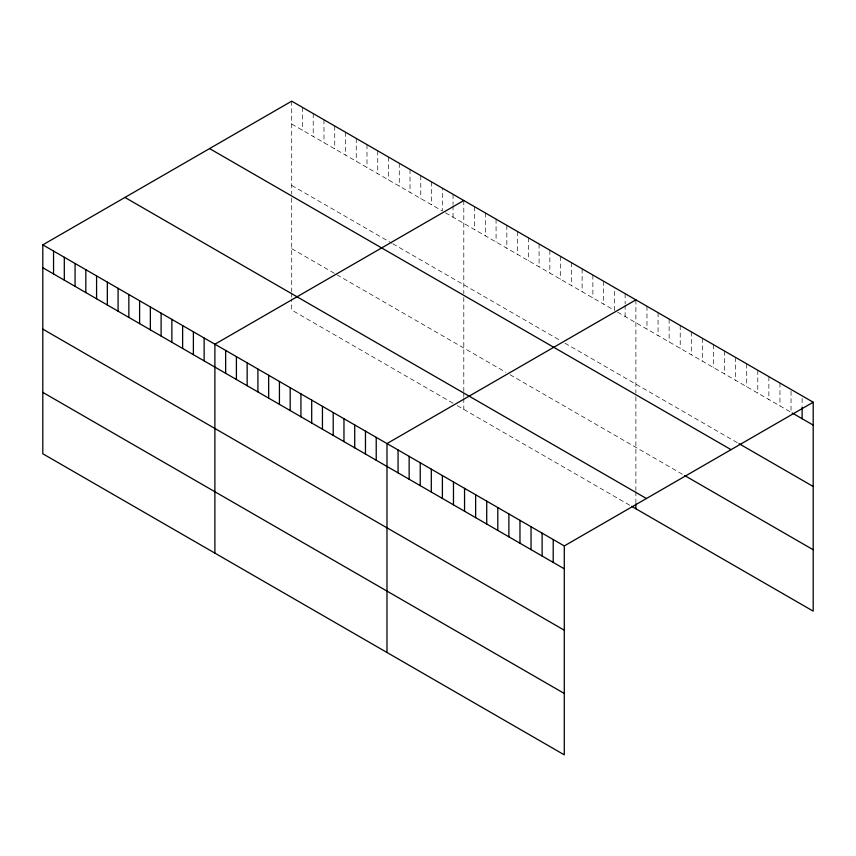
<?xml version="1.0" encoding="UTF-8"?>
<svg xmlns="http://www.w3.org/2000/svg" width="856" height="856" viewBox="0 0 856 856"><rect width="100%" height="100%" fill="white"/><g stroke="black" fill="none" stroke-linecap="round" stroke-linejoin="round"><path stroke-width="0.64" stroke-dasharray="4.28 3.21" d="M291.714 101.158L291.714 194.269M291.714 124.024L442.295 210.961L442.295 188.095M445.516 212.823L614.383 310.321L614.383 287.445M617.604 312.183L791.04 412.314L791.04 389.437M291.714 185.42L391.738 243.168M392.818 243.789L560.605 340.667M564.907 343.149L737.84 442.991M291.714 248.668L334.739 273.503M336.89 274.755L505.746 372.242M510.048 374.725L683.548 474.887M453.049 403.208L291.714 310.065L291.714 299.012M457.35 405.69L630.519 505.671M802.115 398.372L802.115 406.001M779.955 383.039L779.955 405.915M768.87 376.64L768.87 399.517M757.795 370.241L757.795 393.118M746.71 363.843L746.71 386.719M735.625 357.444L735.625 380.321M724.551 351.046L724.551 373.922M713.465 344.647L713.465 367.524M702.38 338.259L702.38 361.125M691.306 331.861L691.306 354.726M680.22 325.462L680.22 348.328M669.135 319.063L669.135 341.929M658.061 312.665L658.061 335.531M646.976 306.266L646.976 329.132M635.89 299.868L635.89 392.99M635.89 396.777L635.89 490.36M635.89 491.579L635.89 502.633M625.137 293.661L625.137 303.827M625.137 305.089L625.137 316.527M603.63 281.239L603.63 304.105M592.866 275.022L592.866 297.899M582.112 268.816L582.112 291.693M571.359 262.61L571.359 285.476M560.605 256.393L560.605 279.27M549.852 250.187L549.852 273.064M539.087 243.981L539.087 266.847M528.334 237.765L528.334 260.641M517.58 231.559L517.58 254.435M506.827 225.353L506.827 248.219M496.073 219.136L496.073 242.013M485.309 212.93L485.309 235.807M474.556 206.724L474.556 229.59M463.802 200.507L463.802 293.629M463.802 297.428L463.802 392.23M463.802 393.45L463.802 397.141M463.802 398.361L463.802 409.414M453.049 194.301L453.049 204.466M453.049 205.74L453.049 217.178M431.531 181.879L431.531 204.755M420.778 175.673L420.778 198.549M410.024 169.467L410.024 192.333M399.271 163.25L399.271 186.126M388.517 157.044L388.517 179.91M377.753 150.827L377.753 173.704M366.999 144.621L366.999 167.498M356.246 138.415L356.246 161.281M345.492 132.198L345.492 155.075M334.739 125.993L334.739 148.869M323.975 119.787L323.975 142.652M313.221 113.57L313.221 136.446M302.468 107.364L302.468 130.24M291.714 198.068L291.714 291.639M291.714 292.87L291.714 297.781"/><path stroke-width="1.28" d="M42.8 244.859L564.286 545.935L564.286 754.842L42.8 453.766L42.8 244.859L291.714 101.158L813.2 402.234L813.2 611.141L631.589 506.292M463.802 200.507L214.888 344.219L214.888 553.126M635.89 299.868L386.987 443.569L386.987 652.475M564.286 545.935L813.2 402.234M792.142 412.945L813.2 425.111M738.953 443.633L813.2 486.497M209.57 148.58L731.056 449.657M684.65 475.529L813.2 549.745M124.944 197.436L646.43 498.513M42.8 267.735L564.286 568.812M42.8 329.121L564.286 630.209M42.8 392.38L564.286 693.456M802.115 407.274L802.115 418.712M635.89 503.863L635.89 508.774M553.211 539.548L553.211 562.413M542.126 533.149L542.126 556.015M531.041 526.75L531.041 549.616M519.966 520.352L519.966 543.218M508.881 513.953L508.881 536.819M497.796 507.555L497.796 530.42M486.722 501.156L486.722 524.033M475.636 494.757L475.636 517.634M464.551 488.359L464.551 511.235M453.477 481.96L453.477 504.837M442.392 475.562L442.392 498.438M431.306 469.163L431.306 492.04M420.232 462.764L420.232 485.641M409.147 456.366L409.147 479.242M398.061 449.967L398.061 472.844M376.223 437.363L376.223 460.239M365.469 431.156L365.469 454.022M354.716 424.94L354.716 447.816M343.962 418.734L343.962 441.61M333.209 412.528L333.209 435.394M322.445 406.311L322.445 429.188M311.691 400.105L311.691 422.982M300.938 393.899L300.938 416.765M290.184 387.682L290.184 410.559M279.43 381.476L279.43 404.353M268.666 375.27L268.666 398.136M257.913 369.054L257.913 391.93M247.159 362.848L247.159 385.724M236.406 356.642L236.406 379.508M225.652 350.425L225.652 373.302M204.135 338.013L204.135 360.879M193.381 331.796L193.381 354.673M182.628 325.59L182.628 348.456M171.863 319.374L171.863 342.25M161.11 313.168L161.11 336.044M150.356 306.962L150.356 329.828M139.603 300.745L139.603 323.622M128.849 294.539L128.849 317.416M118.085 288.333L118.085 311.199M107.332 282.116L107.332 304.993M96.578 275.91L96.578 298.787M85.825 269.704L85.825 292.57M75.071 263.488L75.071 286.364M64.307 257.281L64.307 280.158M53.553 251.076L53.553 273.941"/></g></svg>
